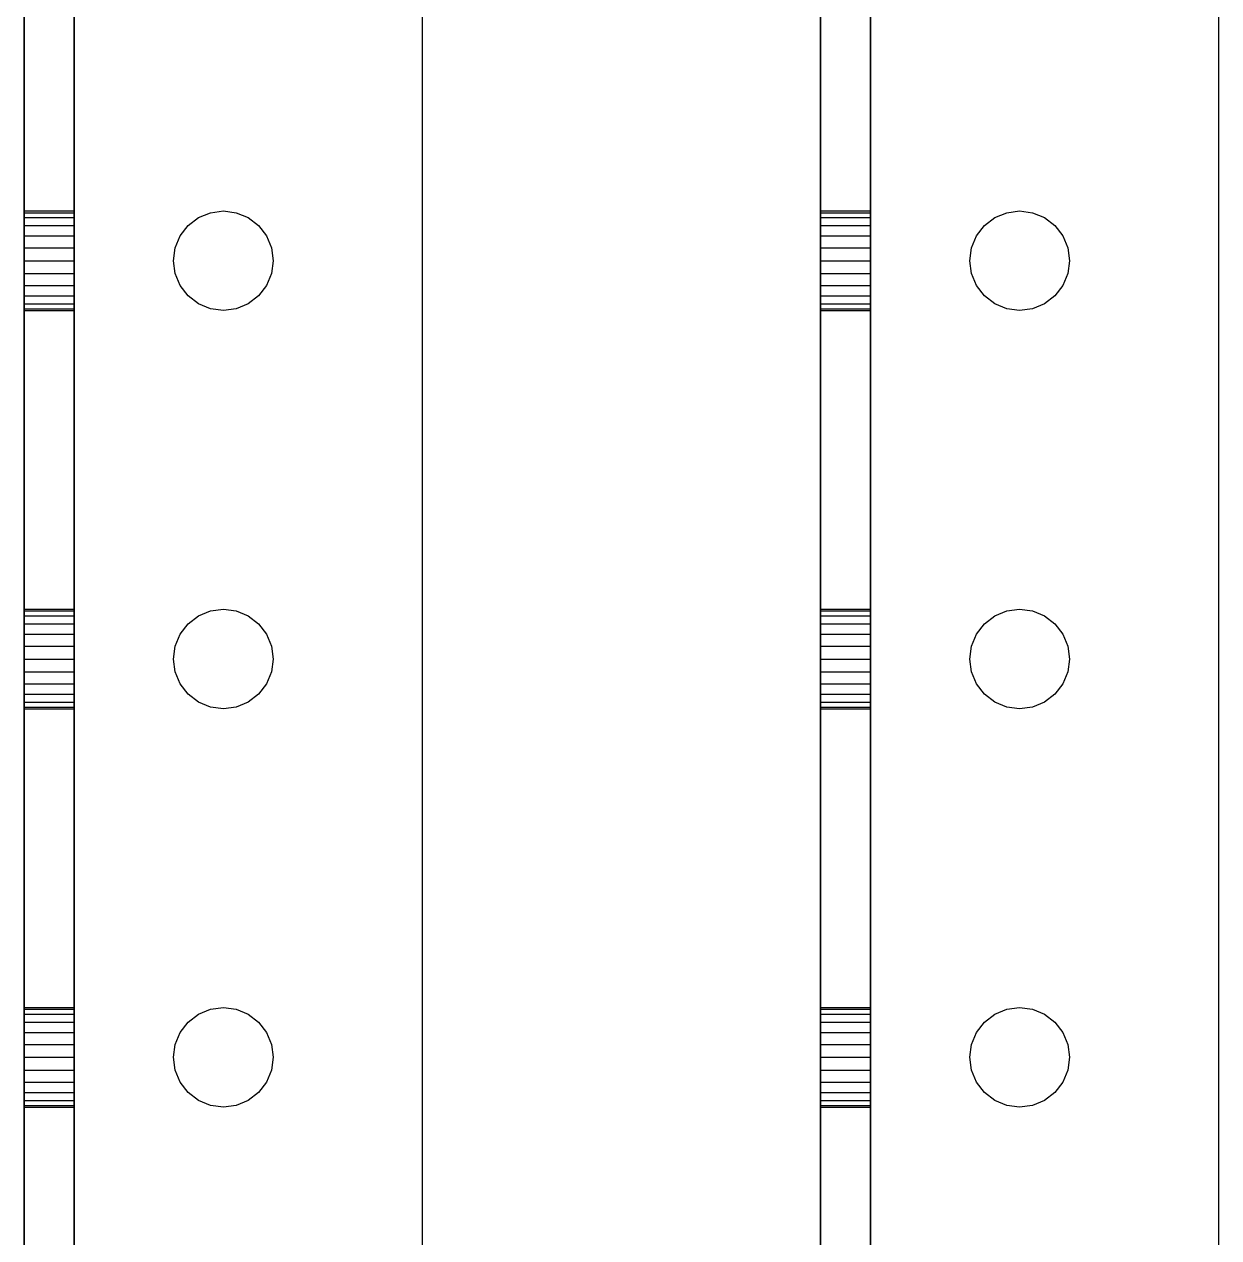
# Model space of a CAD drawing. Header units: metres. Extents: x 0 to 17, y 0 to 24.
# Drawn here: x 4 to 7, y 3.047 to 6.094 of the extents above; entities that cross this region are included whole.
import ezdxf

# ---------------------------------------------------------------- set-up
doc = ezdxf.new("R2010")
doc.units = ezdxf.units.M

msp = doc.modelspace()

# ---------------------------------------------------------------- linework, layer by layer
at = {"layer": 'MY3DLAYER'}
for p, q in [((4, 12), (4, 0)), ((4, 0, 1), (4, 12, 1)), ((4.125, 0, 1), (4.125, 12, 1)), ((4.125, 12, 0.125), (4.125, 0, 0.125)), ((5, 0), (5, 12)), ((5, 0, 0.125), (5, 12, 0.125)), ((6, 9), (6, 0)), ((6, 0, 1), (6, 9, 1)), ((6.125, 0, 1), (6.125, 9, 1)), ((6.125, 9, 0.125), (6.125, 0, 0.125)), ((7, 0), (7, 9)), ((7, 0, 0.125), (7, 9, 0.125)), ((4, 5.625, 0.5), (4, 5.6207, 0.4676)), ((4, 5.6207, 0.5324), (4, 5.625, 0.5)), ((4, 5.625, 0.5), (4.125, 5.625, 0.5)), ((4, 5.6207, 0.4676), (4, 5.6083, 0.4375)), ((4, 5.6083, 0.5625), (4, 5.6207, 0.5324)), ((4, 5.6207, 0.4676), (4.125, 5.6207, 0.4676)), ((4, 5.6207, 0.5324), (4.125, 5.6207, 0.5324)), ((4, 5.6083, 0.4375), (4, 5.5884, 0.4116)), ((4, 5.5884, 0.5884), (4, 5.6083, 0.5625)), ((4, 5.6083, 0.4375), (4.125, 5.6083, 0.4375)), ((4, 5.6083, 0.5625), (4.125, 5.6083, 0.5625)), ((4.125, 5.6207, 0.5324), (4.125, 5.625, 0.5)), ((4.125, 5.625, 0.5), (4.125, 5.6207, 0.4676)), ((4.125, 5.6083, 0.5625), (4.125, 5.6207, 0.5324)), ((4.125, 5.6207, 0.4676), (4.125, 5.6083, 0.4375)), ((4.125, 5.5884, 0.5884), (4.125, 5.6083, 0.5625)), ((4.125, 5.6083, 0.4375), (4.125, 5.5884, 0.4116)), ((4.4116, 5.5884), (4.4375, 5.6083)), ((4.4116, 5.5884, 0.125), (4.4375, 5.6083, 0.125)), ((4.4375, 5.6083), (4.4676, 5.6207)), ((4.4375, 5.6083, 0.125), (4.4676, 5.6207, 0.125)), ((4.4375, 5.6083), (4.4375, 5.6083, 0.125)), ((4.4676, 5.6207), (4.5, 5.625)), ((4.4676, 5.6207, 0.125), (4.5, 5.625, 0.125)), ((4.4676, 5.6207), (4.4676, 5.6207, 0.125)), ((4.5, 5.625), (4.5324, 5.6207)), ((4.5, 5.625), (4.5, 5.625, 0.125)), ((4.5, 5.625, 0.125), (4.5324, 5.6207, 0.125)), ((4.5324, 5.6207), (4.5625, 5.6083)), ((4.5324, 5.6207, 0.125), (4.5625, 5.6083, 0.125)), ((4.5324, 5.6207), (4.5324, 5.6207, 0.125)), ((4.5625, 5.6083), (4.5625, 5.6083, 0.125)), ((4.5625, 5.6083), (4.5884, 5.5884)), ((4.5625, 5.6083, 0.125), (4.5884, 5.5884, 0.125)), ((6, 5.625, 0.5), (6, 5.6207, 0.4676)), ((6, 5.6207, 0.5324), (6, 5.625, 0.5)), ((6, 5.625, 0.5), (6.125, 5.625, 0.5)), ((6, 5.6207, 0.4676), (6, 5.6083, 0.4375)), ((6, 5.6083, 0.5625), (6, 5.6207, 0.5324)), ((6, 5.6207, 0.4676), (6.125, 5.6207, 0.4676)), ((6, 5.6207, 0.5324), (6.125, 5.6207, 0.5324)), ((6, 5.6083, 0.4375), (6, 5.5884, 0.4116)), ((6, 5.5884, 0.5884), (6, 5.6083, 0.5625)), ((6, 5.6083, 0.4375), (6.125, 5.6083, 0.4375)), ((6, 5.6083, 0.5625), (6.125, 5.6083, 0.5625)), ((6.125, 5.6207, 0.5324), (6.125, 5.625, 0.5)), ((6.125, 5.625, 0.5), (6.125, 5.6207, 0.4676)), ((6.125, 5.6083, 0.5625), (6.125, 5.6207, 0.5324)), ((6.125, 5.6207, 0.4676), (6.125, 5.6083, 0.4375)), ((6.125, 5.5884, 0.5884), (6.125, 5.6083, 0.5625)), ((6.125, 5.6083, 0.4375), (6.125, 5.5884, 0.4116)), ((6.4116, 5.5884), (6.4375, 5.6083)), ((6.4116, 5.5884, 0.125), (6.4375, 5.6083, 0.125)), ((6.4375, 5.6083), (6.4676, 5.6207)), ((6.4375, 5.6083, 0.125), (6.4676, 5.6207, 0.125)), ((6.4375, 5.6083), (6.4375, 5.6083, 0.125)), ((6.4676, 5.6207), (6.5, 5.625)), ((6.4676, 5.6207, 0.125), (6.5, 5.625, 0.125)), ((6.4676, 5.6207), (6.4676, 5.6207, 0.125)), ((6.5, 5.625), (6.5324, 5.6207)), ((6.5, 5.625, 0.125), (6.5324, 5.6207, 0.125)), ((6.5, 5.625), (6.5, 5.625, 0.125)), ((6.5324, 5.6207), (6.5625, 5.6083)), ((6.5324, 5.6207, 0.125), (6.5625, 5.6083, 0.125)), ((6.5324, 5.6207), (6.5324, 5.6207, 0.125)), ((6.5625, 5.6083), (6.5625, 5.6083, 0.125)), ((6.5625, 5.6083), (6.5884, 5.5884)), ((6.5625, 5.6083, 0.125), (6.5884, 5.5884, 0.125)), ((4, 5.5884, 0.4116), (4, 5.5625, 0.3917)), ((4, 5.5625, 0.6083), (4, 5.5884, 0.5884)), ((4, 5.5884, 0.5884), (4.125, 5.5884, 0.5884)), ((4, 5.5884, 0.4116), (4.125, 5.5884, 0.4116)), ((4.125, 5.5625, 0.6083), (4.125, 5.5884, 0.5884)), ((4.125, 5.5884, 0.4116), (4.125, 5.5625, 0.3917)), ((4.3917, 5.5625), (4.4116, 5.5884)), ((4.3917, 5.5625, 0.125), (4.4116, 5.5884, 0.125)), ((4.4116, 5.5884), (4.4116, 5.5884, 0.125)), ((4.5884, 5.5884), (4.5884, 5.5884, 0.125)), ((4.5884, 5.5884), (4.6083, 5.5625)), ((4.5884, 5.5884, 0.125), (4.6083, 5.5625, 0.125)), ((6, 5.5884, 0.4116), (6, 5.5625, 0.3917)), ((6, 5.5625, 0.6083), (6, 5.5884, 0.5884)), ((6, 5.5884, 0.4116), (6.125, 5.5884, 0.4116)), ((6, 5.5884, 0.5884), (6.125, 5.5884, 0.5884)), ((6.125, 5.5625, 0.6083), (6.125, 5.5884, 0.5884)), ((6.125, 5.5884, 0.4116), (6.125, 5.5625, 0.3917)), ((6.3917, 5.5625), (6.4116, 5.5884)), ((6.3917, 5.5625, 0.125), (6.4116, 5.5884, 0.125)), ((6.4116, 5.5884), (6.4116, 5.5884, 0.125)), ((6.5884, 5.5884), (6.6083, 5.5625)), ((6.5884, 5.5884, 0.125), (6.6083, 5.5625, 0.125)), ((6.5884, 5.5884), (6.5884, 5.5884, 0.125)), ((4, 5.5324, 0.6207), (4, 5.5625, 0.6083)), ((4, 5.5625, 0.3917), (4, 5.5324, 0.3793)), ((4, 5.5625, 0.3917), (4.125, 5.5625, 0.3917)), ((4, 5.5625, 0.6083), (4.125, 5.5625, 0.6083)), ((4.125, 5.5324, 0.6207), (4.125, 5.5625, 0.6083)), ((4.125, 5.5625, 0.3917), (4.125, 5.5324, 0.3793)), ((4.3793, 5.5324), (4.3917, 5.5625)), ((4.3793, 5.5324, 0.125), (4.3917, 5.5625, 0.125)), ((4.3917, 5.5625), (4.3917, 5.5625, 0.125)), ((4.6083, 5.5625), (4.6207, 5.5324)), ((4.6083, 5.5625, 0.125), (4.6207, 5.5324, 0.125)), ((4.6083, 5.5625), (4.6083, 5.5625, 0.125)), ((6, 5.5625, 0.3917), (6, 5.5324, 0.3793)), ((6, 5.5324, 0.6207), (6, 5.5625, 0.6083)), ((6, 5.5625, 0.3917), (6.125, 5.5625, 0.3917)), ((6, 5.5625, 0.6083), (6.125, 5.5625, 0.6083)), ((6.125, 5.5324, 0.6207), (6.125, 5.5625, 0.6083)), ((6.125, 5.5625, 0.3917), (6.125, 5.5324, 0.3793)), ((6.3793, 5.5324), (6.3917, 5.5625)), ((6.3793, 5.5324, 0.125), (6.3917, 5.5625, 0.125)), ((6.3917, 5.5625), (6.3917, 5.5625, 0.125)), ((6.6083, 5.5625), (6.6083, 5.5625, 0.125)), ((6.6083, 5.5625), (6.6207, 5.5324)), ((6.6083, 5.5625, 0.125), (6.6207, 5.5324, 0.125)), ((4, 5.5, 0.625), (4, 5.5324, 0.6207)), ((4, 5.5324, 0.3793), (4, 5.5, 0.375)), ((4, 5.5324, 0.3793), (4.125, 5.5324, 0.3793)), ((4, 5.5324, 0.6207), (4.125, 5.5324, 0.6207)), ((4.125, 5.5, 0.625), (4.125, 5.5324, 0.6207)), ((4.125, 5.5324, 0.3793), (4.125, 5.5, 0.375)), ((4.375, 5.5, 0.125), (4.3793, 5.5324, 0.125)), ((4.375, 5.5), (4.3793, 5.5324)), ((4.3793, 5.5324), (4.3793, 5.5324, 0.125)), ((4.6207, 5.5324, 0.125), (4.625, 5.5, 0.125)), ((4.6207, 5.5324), (4.6207, 5.5324, 0.125)), ((4.6207, 5.5324), (4.625, 5.5)), ((6, 5.5324, 0.3793), (6, 5.5, 0.375)), ((6, 5.5, 0.625), (6, 5.5324, 0.6207)), ((6, 5.5324, 0.3793), (6.125, 5.5324, 0.3793)), ((6, 5.5324, 0.6207), (6.125, 5.5324, 0.6207)), ((6.125, 5.5, 0.625), (6.125, 5.5324, 0.6207)), ((6.125, 5.5324, 0.3793), (6.125, 5.5, 0.375)), ((6.375, 5.5), (6.3793, 5.5324)), ((6.375, 5.5, 0.125), (6.3793, 5.5324, 0.125)), ((6.3793, 5.5324), (6.3793, 5.5324, 0.125)), ((6.6207, 5.5324, 0.125), (6.625, 5.5, 0.125)), ((6.6207, 5.5324), (6.6207, 5.5324, 0.125)), ((6.6207, 5.5324), (6.625, 5.5)), ((4, 5.4676, 0.6207), (4, 5.5, 0.625)), ((4, 5.5, 0.375), (4, 5.4676, 0.3793)), ((4, 5.5, 0.375), (4.125, 5.5, 0.375)), ((4, 5.5, 0.625), (4.125, 5.5, 0.625)), ((4.125, 5.4676, 0.6207), (4.125, 5.5, 0.625)), ((4.125, 5.5, 0.375), (4.125, 5.4676, 0.3793)), ((4.3793, 5.4676), (4.375, 5.5)), ((4.375, 5.5), (4.375, 5.5, 0.125)), ((4.3793, 5.4676, 0.125), (4.375, 5.5, 0.125)), ((4.625, 5.5, 0.125), (4.6207, 5.4676, 0.125)), ((4.625, 5.5), (4.6207, 5.4676)), ((4.625, 5.5), (4.625, 5.5, 0.125)), ((6, 5.5, 0.375), (6, 5.4676, 0.3793)), ((6, 5.4676, 0.6207), (6, 5.5, 0.625)), ((6, 5.5, 0.375), (6.125, 5.5, 0.375)), ((6, 5.5, 0.625), (6.125, 5.5, 0.625)), ((6.125, 5.4676, 0.6207), (6.125, 5.5, 0.625)), ((6.125, 5.5, 0.375), (6.125, 5.4676, 0.3793)), ((6.3793, 5.4676), (6.375, 5.5)), ((6.375, 5.5), (6.375, 5.5, 0.125)), ((6.3793, 5.4676, 0.125), (6.375, 5.5, 0.125)), ((6.625, 5.5), (6.6207, 5.4676)), ((6.625, 5.5, 0.125), (6.6207, 5.4676, 0.125)), ((6.625, 5.5), (6.625, 5.5, 0.125)), ((4, 5.4676, 0.3793), (4, 5.4375, 0.3917)), ((4, 5.4375, 0.6083), (4, 5.4676, 0.6207)), ((4, 5.4676, 0.3793), (4.125, 5.4676, 0.3793)), ((4, 5.4676, 0.6207), (4.125, 5.4676, 0.6207)), ((4.125, 5.4375, 0.6083), (4.125, 5.4676, 0.6207)), ((4.125, 5.4676, 0.3793), (4.125, 5.4375, 0.3917)), ((4.3793, 5.4676), (4.3793, 5.4676, 0.125)), ((4.3917, 5.4375, 0.125), (4.3793, 5.4676, 0.125)), ((4.3917, 5.4375), (4.3793, 5.4676)), ((4.6207, 5.4676, 0.125), (4.6083, 5.4375, 0.125)), ((4.6207, 5.4676), (4.6083, 5.4375)), ((4.6207, 5.4676), (4.6207, 5.4676, 0.125)), ((6, 5.4676, 0.3793), (6, 5.4375, 0.3917)), ((6, 5.4375, 0.6083), (6, 5.4676, 0.6207)), ((6, 5.4676, 0.3793), (6.125, 5.4676, 0.3793)), ((6, 5.4676, 0.6207), (6.125, 5.4676, 0.6207)), ((6.125, 5.4375, 0.6083), (6.125, 5.4676, 0.6207)), ((6.125, 5.4676, 0.3793), (6.125, 5.4375, 0.3917)), ((6.3793, 5.4676), (6.3793, 5.4676, 0.125)), ((6.3917, 5.4375, 0.125), (6.3793, 5.4676, 0.125)), ((6.3917, 5.4375), (6.3793, 5.4676)), ((6.6207, 5.4676), (6.6083, 5.4375)), ((6.6207, 5.4676, 0.125), (6.6083, 5.4375, 0.125)), ((6.6207, 5.4676), (6.6207, 5.4676, 0.125)), ((4, 5.4375, 0.3917), (4, 5.4116, 0.4116)), ((4, 5.4116, 0.5884), (4, 5.4375, 0.6083)), ((4, 5.4375, 0.3917), (4.125, 5.4375, 0.3917)), ((4, 5.4375, 0.6083), (4.125, 5.4375, 0.6083)), ((4.125, 5.4116, 0.5884), (4.125, 5.4375, 0.6083)), ((4.125, 5.4375, 0.3917), (4.125, 5.4116, 0.4116)), ((4.3917, 5.4375), (4.3917, 5.4375, 0.125)), ((4.4116, 5.4116, 0.125), (4.3917, 5.4375, 0.125)), ((4.4116, 5.4116), (4.3917, 5.4375)), ((4.6083, 5.4375), (4.5884, 5.4116)), ((4.6083, 5.4375, 0.125), (4.5884, 5.4116, 0.125)), ((4.6083, 5.4375), (4.6083, 5.4375, 0.125)), ((6, 5.4375, 0.3917), (6, 5.4116, 0.4116)), ((6, 5.4116, 0.5884), (6, 5.4375, 0.6083)), ((6, 5.4375, 0.3917), (6.125, 5.4375, 0.3917)), ((6, 5.4375, 0.6083), (6.125, 5.4375, 0.6083)), ((6.125, 5.4116, 0.5884), (6.125, 5.4375, 0.6083)), ((6.125, 5.4375, 0.3917), (6.125, 5.4116, 0.4116)), ((6.4116, 5.4116), (6.3917, 5.4375)), ((6.3917, 5.4375), (6.3917, 5.4375, 0.125)), ((6.4116, 5.4116, 0.125), (6.3917, 5.4375, 0.125)), ((6.6083, 5.4375), (6.5884, 5.4116)), ((6.6083, 5.4375, 0.125), (6.5884, 5.4116, 0.125)), ((6.6083, 5.4375), (6.6083, 5.4375, 0.125)), ((4, 5.4116, 0.4116), (4, 5.3917, 0.4375)), ((4, 5.3917, 0.5625), (4, 5.4116, 0.5884)), ((4, 5.4116, 0.4116), (4.125, 5.4116, 0.4116)), ((4, 5.4116, 0.5884), (4.125, 5.4116, 0.5884)), ((4.125, 5.3917, 0.5625), (4.125, 5.4116, 0.5884)), ((4.125, 5.4116, 0.4116), (4.125, 5.3917, 0.4375)), ((4.4116, 5.4116), (4.4116, 5.4116, 0.125)), ((4.4375, 5.3917), (4.4116, 5.4116)), ((4.4375, 5.3917, 0.125), (4.4116, 5.4116, 0.125)), ((4.5884, 5.4116, 0.125), (4.5625, 5.3917, 0.125)), ((4.5884, 5.4116), (4.5625, 5.3917)), ((4.5884, 5.4116), (4.5884, 5.4116, 0.125)), ((6, 5.4116, 0.4116), (6, 5.3917, 0.4375)), ((6, 5.3917, 0.5625), (6, 5.4116, 0.5884)), ((6, 5.4116, 0.4116), (6.125, 5.4116, 0.4116)), ((6, 5.4116, 0.5884), (6.125, 5.4116, 0.5884)), ((6.125, 5.3917, 0.5625), (6.125, 5.4116, 0.5884)), ((6.125, 5.4116, 0.4116), (6.125, 5.3917, 0.4375)), ((6.4116, 5.4116), (6.4116, 5.4116, 0.125)), ((6.4375, 5.3917), (6.4116, 5.4116)), ((6.4375, 5.3917, 0.125), (6.4116, 5.4116, 0.125)), ((6.5884, 5.4116), (6.5625, 5.3917)), ((6.5884, 5.4116, 0.125), (6.5625, 5.3917, 0.125)), ((6.5884, 5.4116), (6.5884, 5.4116, 0.125)), ((4, 5.3917, 0.4375), (4, 5.3793, 0.4676)), ((4, 5.3793, 0.5324), (4, 5.3917, 0.5625)), ((4, 5.3917, 0.5625), (4.125, 5.3917, 0.5625)), ((4, 5.3917, 0.4375), (4.125, 5.3917, 0.4375)), ((4, 5.3793, 0.4676), (4, 5.375, 0.5)), ((4, 5.375, 0.5), (4, 5.3793, 0.5324)), ((4, 5.3793, 0.5324), (4.125, 5.3793, 0.5324)), ((4, 5.3793, 0.4676), (4.125, 5.3793, 0.4676)), ((4, 5.375, 0.5), (4.125, 5.375, 0.5)), ((4.125, 5.3793, 0.5324), (4.125, 5.3917, 0.5625)), ((4.125, 5.3917, 0.4375), (4.125, 5.3793, 0.4676)), ((4.125, 5.375, 0.5), (4.125, 5.3793, 0.5324)), ((4.125, 5.3793, 0.4676), (4.125, 5.375, 0.5)), ((4.4375, 5.3917), (4.4375, 5.3917, 0.125)), ((4.4676, 5.3793), (4.4375, 5.3917)), ((4.4676, 5.3793, 0.125), (4.4375, 5.3917, 0.125)), ((4.5, 5.375), (4.4676, 5.3793)), ((4.4676, 5.3793), (4.4676, 5.3793, 0.125)), ((4.5, 5.375, 0.125), (4.4676, 5.3793, 0.125)), ((4.5324, 5.3793), (4.5, 5.375)), ((4.5324, 5.3793, 0.125), (4.5, 5.375, 0.125)), ((4.5, 5.375), (4.5, 5.375, 0.125)), ((4.5625, 5.3917), (4.5324, 5.3793)), ((4.5625, 5.3917, 0.125), (4.5324, 5.3793, 0.125)), ((4.5324, 5.3793), (4.5324, 5.3793, 0.125)), ((4.5625, 5.3917), (4.5625, 5.3917, 0.125)), ((6, 5.3917, 0.4375), (6, 5.3793, 0.4676)), ((6, 5.3793, 0.5324), (6, 5.3917, 0.5625)), ((6, 5.3917, 0.5625), (6.125, 5.3917, 0.5625)), ((6, 5.3917, 0.4375), (6.125, 5.3917, 0.4375)), ((6, 5.375, 0.5), (6, 5.3793, 0.5324)), ((6, 5.3793, 0.4676), (6, 5.375, 0.5)), ((6, 5.3793, 0.5324), (6.125, 5.3793, 0.5324)), ((6, 5.3793, 0.4676), (6.125, 5.3793, 0.4676)), ((6, 5.375, 0.5), (6.125, 5.375, 0.5)), ((6.125, 5.3793, 0.5324), (6.125, 5.3917, 0.5625)), ((6.125, 5.3917, 0.4375), (6.125, 5.3793, 0.4676)), ((6.125, 5.375, 0.5), (6.125, 5.3793, 0.5324)), ((6.125, 5.3793, 0.4676), (6.125, 5.375, 0.5)), ((6.4676, 5.3793), (6.4375, 5.3917)), ((6.4375, 5.3917), (6.4375, 5.3917, 0.125)), ((6.4676, 5.3793, 0.125), (6.4375, 5.3917, 0.125)), ((6.5, 5.375, 0.125), (6.4676, 5.3793, 0.125)), ((6.4676, 5.3793), (6.4676, 5.3793, 0.125)), ((6.5, 5.375), (6.4676, 5.3793)), ((6.5324, 5.3793, 0.125), (6.5, 5.375, 0.125)), ((6.5324, 5.3793), (6.5, 5.375)), ((6.5, 5.375), (6.5, 5.375, 0.125)), ((6.5625, 5.3917, 0.125), (6.5324, 5.3793, 0.125)), ((6.5625, 5.3917), (6.5324, 5.3793)), ((6.5324, 5.3793), (6.5324, 5.3793, 0.125)), ((6.5625, 5.3917), (6.5625, 5.3917, 0.125)), ((4, 4.625, 0.5), (4, 4.6207, 0.4676)), ((4, 4.6207, 0.5324), (4, 4.625, 0.5)), ((4, 4.625, 0.5), (4.125, 4.625, 0.5)), ((4, 4.6207, 0.4676), (4, 4.6083, 0.4375)), ((4, 4.6083, 0.5625), (4, 4.6207, 0.5324)), ((4, 4.6207, 0.5324), (4.125, 4.6207, 0.5324)), ((4, 4.6207, 0.4676), (4.125, 4.6207, 0.4676)), ((4, 4.5884, 0.5884), (4, 4.6083, 0.5625)), ((4, 4.6083, 0.4375), (4, 4.5884, 0.4116)), ((4, 4.6083, 0.4375), (4.125, 4.6083, 0.4375)), ((4, 4.6083, 0.5625), (4.125, 4.6083, 0.5625)), ((4.125, 4.625, 0.5), (4.125, 4.6207, 0.4676)), ((4.125, 4.6207, 0.5324), (4.125, 4.625, 0.5)), ((4.125, 4.6083, 0.5625), (4.125, 4.6207, 0.5324)), ((4.125, 4.6207, 0.4676), (4.125, 4.6083, 0.4375)), ((4.125, 4.6083, 0.4375), (4.125, 4.5884, 0.4116)), ((4.125, 4.5884, 0.5884), (4.125, 4.6083, 0.5625)), ((4.4116, 4.5884, 0.125), (4.4375, 4.6083, 0.125)), ((4.4116, 4.5884), (4.4375, 4.6083)), ((4.4375, 4.6083), (4.4676, 4.6207)), ((4.4375, 4.6083, 0.125), (4.4676, 4.6207, 0.125)), ((4.4375, 4.6083), (4.4375, 4.6083, 0.125)), ((4.4676, 4.6207), (4.5, 4.625)), ((4.4676, 4.6207, 0.125), (4.5, 4.625, 0.125)), ((4.4676, 4.6207), (4.4676, 4.6207, 0.125)), ((4.5, 4.625), (4.5, 4.625, 0.125)), ((4.5, 4.625), (4.5324, 4.6207)), ((4.5, 4.625, 0.125), (4.5324, 4.6207, 0.125)), ((4.5324, 4.6207), (4.5625, 4.6083)), ((4.5324, 4.6207, 0.125), (4.5625, 4.6083, 0.125)), ((4.5324, 4.6207), (4.5324, 4.6207, 0.125)), ((4.5625, 4.6083), (4.5625, 4.6083, 0.125)), ((4.5625, 4.6083), (4.5884, 4.5884)), ((4.5625, 4.6083, 0.125), (4.5884, 4.5884, 0.125)), ((6, 4.625, 0.5), (6, 4.6207, 0.4676)), ((6, 4.625, 0.5), (6.125, 4.625, 0.5)), ((6, 4.6207, 0.5324), (6, 4.625, 0.5)), ((6, 4.6207, 0.4676), (6.125, 4.6207, 0.4676)), ((6, 4.6207, 0.4676), (6, 4.6083, 0.4375)), ((6, 4.6083, 0.5625), (6, 4.6207, 0.5324)), ((6, 4.6207, 0.5324), (6.125, 4.6207, 0.5324)), ((6, 4.6083, 0.4375), (6, 4.5884, 0.4116)), ((6, 4.5884, 0.5884), (6, 4.6083, 0.5625)), ((6, 4.6083, 0.4375), (6.125, 4.6083, 0.4375)), ((6, 4.6083, 0.5625), (6.125, 4.6083, 0.5625)), ((6.125, 4.625, 0.5), (6.125, 4.6207, 0.4676)), ((6.125, 4.6207, 0.5324), (6.125, 4.625, 0.5)), ((6.125, 4.6207, 0.4676), (6.125, 4.6083, 0.4375)), ((6.125, 4.6083, 0.5625), (6.125, 4.6207, 0.5324)), ((6.125, 4.6083, 0.4375), (6.125, 4.5884, 0.4116)), ((6.125, 4.5884, 0.5884), (6.125, 4.6083, 0.5625)), ((6.4116, 4.5884), (6.4375, 4.6083)), ((6.4116, 4.5884, 0.125), (6.4375, 4.6083, 0.125)), ((6.4375, 4.6083, 0.125), (6.4676, 4.6207, 0.125)), ((6.4375, 4.6083), (6.4676, 4.6207)), ((6.4375, 4.6083), (6.4375, 4.6083, 0.125)), ((6.4676, 4.6207), (6.5, 4.625)), ((6.4676, 4.6207, 0.125), (6.5, 4.625, 0.125)), ((6.4676, 4.6207), (6.4676, 4.6207, 0.125)), ((6.5, 4.625), (6.5, 4.625, 0.125)), ((6.5, 4.625), (6.5324, 4.6207)), ((6.5, 4.625, 0.125), (6.5324, 4.6207, 0.125)), ((6.5324, 4.6207), (6.5324, 4.6207, 0.125)), ((6.5324, 4.6207), (6.5625, 4.6083)), ((6.5324, 4.6207, 0.125), (6.5625, 4.6083, 0.125)), ((6.5625, 4.6083), (6.5884, 4.5884)), ((6.5625, 4.6083), (6.5625, 4.6083, 0.125)), ((6.5625, 4.6083, 0.125), (6.5884, 4.5884, 0.125)), ((4, 4.5884, 0.4116), (4, 4.5625, 0.3917)), ((4, 4.5625, 0.6083), (4, 4.5884, 0.5884)), ((4, 4.5884, 0.5884), (4.125, 4.5884, 0.5884)), ((4, 4.5884, 0.4116), (4.125, 4.5884, 0.4116)), ((4.125, 4.5625, 0.6083), (4.125, 4.5884, 0.5884)), ((4.125, 4.5884, 0.4116), (4.125, 4.5625, 0.3917)), ((4.3917, 4.5625), (4.4116, 4.5884)), ((4.3917, 4.5625, 0.125), (4.4116, 4.5884, 0.125)), ((4.4116, 4.5884), (4.4116, 4.5884, 0.125)), ((4.5884, 4.5884, 0.125), (4.6083, 4.5625, 0.125)), ((4.5884, 4.5884), (4.5884, 4.5884, 0.125)), ((4.5884, 4.5884), (4.6083, 4.5625)), ((6, 4.5884, 0.4116), (6, 4.5625, 0.3917)), ((6, 4.5884, 0.4116), (6.125, 4.5884, 0.4116)), ((6, 4.5625, 0.6083), (6, 4.5884, 0.5884)), ((6, 4.5884, 0.5884), (6.125, 4.5884, 0.5884)), ((6.125, 4.5884, 0.4116), (6.125, 4.5625, 0.3917)), ((6.125, 4.5625, 0.6083), (6.125, 4.5884, 0.5884)), ((6.3917, 4.5625), (6.4116, 4.5884)), ((6.3917, 4.5625, 0.125), (6.4116, 4.5884, 0.125)), ((6.4116, 4.5884), (6.4116, 4.5884, 0.125)), ((6.5884, 4.5884), (6.6083, 4.5625)), ((6.5884, 4.5884, 0.125), (6.6083, 4.5625, 0.125)), ((6.5884, 4.5884), (6.5884, 4.5884, 0.125)), ((4, 4.5625, 0.3917), (4, 4.5324, 0.3793)), ((4, 4.5324, 0.6207), (4, 4.5625, 0.6083)), ((4, 4.5625, 0.6083), (4.125, 4.5625, 0.6083)), ((4, 4.5625, 0.3917), (4.125, 4.5625, 0.3917)), ((4.125, 4.5324, 0.6207), (4.125, 4.5625, 0.6083)), ((4.125, 4.5625, 0.3917), (4.125, 4.5324, 0.3793)), ((4.3793, 4.5324), (4.3917, 4.5625)), ((4.3793, 4.5324, 0.125), (4.3917, 4.5625, 0.125)), ((4.3917, 4.5625), (4.3917, 4.5625, 0.125)), ((4.6083, 4.5625, 0.125), (4.6207, 4.5324, 0.125)), ((4.6083, 4.5625), (4.6207, 4.5324)), ((4.6083, 4.5625), (4.6083, 4.5625, 0.125)), ((6, 4.5625, 0.3917), (6.125, 4.5625, 0.3917)), ((6, 4.5625, 0.3917), (6, 4.5324, 0.3793)), ((6, 4.5324, 0.6207), (6, 4.5625, 0.6083)), ((6, 4.5625, 0.6083), (6.125, 4.5625, 0.6083)), ((6.125, 4.5625, 0.3917), (6.125, 4.5324, 0.3793)), ((6.125, 4.5324, 0.6207), (6.125, 4.5625, 0.6083)), ((6.3793, 4.5324), (6.3917, 4.5625)), ((6.3793, 4.5324, 0.125), (6.3917, 4.5625, 0.125)), ((6.3917, 4.5625), (6.3917, 4.5625, 0.125)), ((6.6083, 4.5625), (6.6083, 4.5625, 0.125)), ((6.6083, 4.5625, 0.125), (6.6207, 4.5324, 0.125)), ((6.6083, 4.5625), (6.6207, 4.5324)), ((4, 4.5, 0.625), (4, 4.5324, 0.6207)), ((4, 4.5324, 0.6207), (4.125, 4.5324, 0.6207)), ((4, 4.5324, 0.3793), (4, 4.5, 0.375)), ((4, 4.5324, 0.3793), (4.125, 4.5324, 0.3793)), ((4.125, 4.5324, 0.3793), (4.125, 4.5, 0.375)), ((4.125, 4.5, 0.625), (4.125, 4.5324, 0.6207)), ((4.375, 4.5, 0.125), (4.3793, 4.5324, 0.125)), ((4.375, 4.5), (4.3793, 4.5324)), ((4.3793, 4.5324), (4.3793, 4.5324, 0.125)), ((4.6207, 4.5324, 0.125), (4.625, 4.5, 0.125)), ((4.6207, 4.5324), (4.6207, 4.5324, 0.125)), ((4.6207, 4.5324), (4.625, 4.5)), ((6, 4.5, 0.625), (6, 4.5324, 0.6207)), ((6, 4.5324, 0.6207), (6.125, 4.5324, 0.6207)), ((6, 4.5324, 0.3793), (6.125, 4.5324, 0.3793)), ((6, 4.5324, 0.3793), (6, 4.5, 0.375)), ((6.125, 4.5, 0.625), (6.125, 4.5324, 0.6207)), ((6.125, 4.5324, 0.3793), (6.125, 4.5, 0.375)), ((6.375, 4.5), (6.3793, 4.5324)), ((6.375, 4.5, 0.125), (6.3793, 4.5324, 0.125)), ((6.3793, 4.5324), (6.3793, 4.5324, 0.125)), ((6.6207, 4.5324), (6.6207, 4.5324, 0.125)), ((6.6207, 4.5324), (6.625, 4.5)), ((6.6207, 4.5324, 0.125), (6.625, 4.5, 0.125)), ((4, 4.4676, 0.6207), (4, 4.5, 0.625)), ((4, 4.5, 0.375), (4, 4.4676, 0.3793)), ((4, 4.5, 0.625), (4.125, 4.5, 0.625)), ((4, 4.5, 0.375), (4.125, 4.5, 0.375)), ((4.125, 4.5, 0.375), (4.125, 4.4676, 0.3793)), ((4.125, 4.4676, 0.6207), (4.125, 4.5, 0.625)), ((4.375, 4.5), (4.375, 4.5, 0.125)), ((4.3793, 4.4676), (4.375, 4.5)), ((4.3793, 4.4676, 0.125), (4.375, 4.5, 0.125)), ((4.625, 4.5), (4.6207, 4.4676)), ((4.625, 4.5, 0.125), (4.6207, 4.4676, 0.125)), ((4.625, 4.5), (4.625, 4.5, 0.125)), ((6, 4.5, 0.625), (6.125, 4.5, 0.625)), ((6, 4.4676, 0.6207), (6, 4.5, 0.625)), ((6, 4.5, 0.375), (6, 4.4676, 0.3793)), ((6, 4.5, 0.375), (6.125, 4.5, 0.375)), ((6.125, 4.4676, 0.6207), (6.125, 4.5, 0.625)), ((6.125, 4.5, 0.375), (6.125, 4.4676, 0.3793)), ((6.375, 4.5), (6.375, 4.5, 0.125)), ((6.3793, 4.4676), (6.375, 4.5)), ((6.3793, 4.4676, 0.125), (6.375, 4.5, 0.125)), ((6.625, 4.5), (6.6207, 4.4676)), ((6.625, 4.5, 0.125), (6.6207, 4.4676, 0.125)), ((6.625, 4.5), (6.625, 4.5, 0.125)), ((4, 4.4375, 0.6083), (4, 4.4676, 0.6207)), ((4, 4.4676, 0.3793), (4, 4.4375, 0.3917)), ((4, 4.4676, 0.6207), (4.125, 4.4676, 0.6207)), ((4, 4.4676, 0.3793), (4.125, 4.4676, 0.3793)), ((4.125, 4.4676, 0.3793), (4.125, 4.4375, 0.3917)), ((4.125, 4.4375, 0.6083), (4.125, 4.4676, 0.6207)), ((4.3917, 4.4375, 0.125), (4.3793, 4.4676, 0.125)), ((4.3917, 4.4375), (4.3793, 4.4676)), ((4.3793, 4.4676), (4.3793, 4.4676, 0.125)), ((4.6207, 4.4676), (4.6083, 4.4375)), ((4.6207, 4.4676, 0.125), (4.6083, 4.4375, 0.125)), ((4.6207, 4.4676), (4.6207, 4.4676, 0.125)), ((6, 4.4676, 0.6207), (6.125, 4.4676, 0.6207)), ((6, 4.4676, 0.3793), (6, 4.4375, 0.3917)), ((6, 4.4375, 0.6083), (6, 4.4676, 0.6207)), ((6, 4.4676, 0.3793), (6.125, 4.4676, 0.3793)), ((6.125, 4.4375, 0.6083), (6.125, 4.4676, 0.6207)), ((6.125, 4.4676, 0.3793), (6.125, 4.4375, 0.3917)), ((6.3917, 4.4375, 0.125), (6.3793, 4.4676, 0.125)), ((6.3917, 4.4375), (6.3793, 4.4676)), ((6.3793, 4.4676), (6.3793, 4.4676, 0.125)), ((6.6207, 4.4676), (6.6083, 4.4375)), ((6.6207, 4.4676, 0.125), (6.6083, 4.4375, 0.125)), ((6.6207, 4.4676), (6.6207, 4.4676, 0.125)), ((4, 4.4116, 0.5884), (4, 4.4375, 0.6083)), ((4, 4.4375, 0.3917), (4, 4.4116, 0.4116)), ((4, 4.4375, 0.6083), (4.125, 4.4375, 0.6083)), ((4, 4.4375, 0.3917), (4.125, 4.4375, 0.3917)), ((4.125, 4.4375, 0.3917), (4.125, 4.4116, 0.4116)), ((4.125, 4.4116, 0.5884), (4.125, 4.4375, 0.6083)), ((4.4116, 4.4116, 0.125), (4.3917, 4.4375, 0.125)), ((4.3917, 4.4375), (4.3917, 4.4375, 0.125)), ((4.4116, 4.4116), (4.3917, 4.4375)), ((4.6083, 4.4375), (4.5884, 4.4116)), ((4.6083, 4.4375, 0.125), (4.5884, 4.4116, 0.125)), ((4.6083, 4.4375), (4.6083, 4.4375, 0.125)), ((6, 4.4116, 0.5884), (6, 4.4375, 0.6083)), ((6, 4.4375, 0.6083), (6.125, 4.4375, 0.6083)), ((6, 4.4375, 0.3917), (6, 4.4116, 0.4116)), ((6, 4.4375, 0.3917), (6.125, 4.4375, 0.3917)), ((6.125, 4.4116, 0.5884), (6.125, 4.4375, 0.6083)), ((6.125, 4.4375, 0.3917), (6.125, 4.4116, 0.4116)), ((6.3917, 4.4375), (6.3917, 4.4375, 0.125)), ((6.4116, 4.4116), (6.3917, 4.4375)), ((6.4116, 4.4116, 0.125), (6.3917, 4.4375, 0.125)), ((6.6083, 4.4375, 0.125), (6.5884, 4.4116, 0.125)), ((6.6083, 4.4375), (6.5884, 4.4116)), ((6.6083, 4.4375), (6.6083, 4.4375, 0.125)), ((4, 4.3917, 0.5625), (4, 4.4116, 0.5884)), ((4, 4.4116, 0.4116), (4, 4.3917, 0.4375)), ((4, 4.4116, 0.5884), (4.125, 4.4116, 0.5884)), ((4, 4.4116, 0.4116), (4.125, 4.4116, 0.4116)), ((4, 4.3917, 0.4375), (4, 4.3793, 0.4676)), ((4, 4.3793, 0.5324), (4, 4.3917, 0.5625)), ((4, 4.3917, 0.5625), (4.125, 4.3917, 0.5625)), ((4, 4.3917, 0.4375), (4.125, 4.3917, 0.4375)), ((4.125, 4.3917, 0.5625), (4.125, 4.4116, 0.5884)), ((4.125, 4.4116, 0.4116), (4.125, 4.3917, 0.4375)), ((4.125, 4.3793, 0.5324), (4.125, 4.3917, 0.5625)), ((4.125, 4.3917, 0.4375), (4.125, 4.3793, 0.4676)), ((4.4116, 4.4116), (4.4116, 4.4116, 0.125)), ((4.4375, 4.3917), (4.4116, 4.4116)), ((4.4375, 4.3917, 0.125), (4.4116, 4.4116, 0.125)), ((4.4676, 4.3793), (4.4375, 4.3917)), ((4.4375, 4.3917), (4.4375, 4.3917, 0.125)), ((4.4676, 4.3793, 0.125), (4.4375, 4.3917, 0.125)), ((4.5625, 4.3917, 0.125), (4.5324, 4.3793, 0.125)), ((4.5625, 4.3917), (4.5324, 4.3793)), ((4.5884, 4.4116), (4.5625, 4.3917)), ((4.5884, 4.4116, 0.125), (4.5625, 4.3917, 0.125)), ((4.5625, 4.3917), (4.5625, 4.3917, 0.125)), ((4.5884, 4.4116), (4.5884, 4.4116, 0.125)), ((6, 4.4116, 0.5884), (6.125, 4.4116, 0.5884)), ((6, 4.4116, 0.4116), (6, 4.3917, 0.4375)), ((6, 4.3917, 0.5625), (6, 4.4116, 0.5884)), ((6, 4.4116, 0.4116), (6.125, 4.4116, 0.4116)), ((6, 4.3917, 0.4375), (6, 4.3793, 0.4676)), ((6, 4.3793, 0.5324), (6, 4.3917, 0.5625)), ((6, 4.3917, 0.5625), (6.125, 4.3917, 0.5625)), ((6, 4.3917, 0.4375), (6.125, 4.3917, 0.4375)), ((6.125, 4.3917, 0.5625), (6.125, 4.4116, 0.5884)), ((6.125, 4.4116, 0.4116), (6.125, 4.3917, 0.4375)), ((6.125, 4.3793, 0.5324), (6.125, 4.3917, 0.5625)), ((6.125, 4.3917, 0.4375), (6.125, 4.3793, 0.4676)), ((6.4375, 4.3917), (6.4116, 4.4116)), ((6.4116, 4.4116), (6.4116, 4.4116, 0.125)), ((6.4375, 4.3917, 0.125), (6.4116, 4.4116, 0.125)), ((6.4676, 4.3793, 0.125), (6.4375, 4.3917, 0.125)), ((6.4375, 4.3917), (6.4375, 4.3917, 0.125)), ((6.4676, 4.3793), (6.4375, 4.3917)), ((6.5625, 4.3917), (6.5324, 4.3793)), ((6.5625, 4.3917, 0.125), (6.5324, 4.3793, 0.125)), ((6.5884, 4.4116), (6.5625, 4.3917)), ((6.5884, 4.4116, 0.125), (6.5625, 4.3917, 0.125)), ((6.5625, 4.3917), (6.5625, 4.3917, 0.125)), ((6.5884, 4.4116), (6.5884, 4.4116, 0.125)), ((4, 4.3793, 0.4676), (4, 4.375, 0.5)), ((4, 4.375, 0.5), (4, 4.3793, 0.5324)), ((4, 4.3793, 0.5324), (4.125, 4.3793, 0.5324)), ((4, 4.3793, 0.4676), (4.125, 4.3793, 0.4676)), ((4, 4.375, 0.5), (4.125, 4.375, 0.5)), ((4.125, 4.375, 0.5), (4.125, 4.3793, 0.5324)), ((4.125, 4.3793, 0.4676), (4.125, 4.375, 0.5)), ((4.5, 4.375), (4.4676, 4.3793)), ((4.4676, 4.3793), (4.4676, 4.3793, 0.125)), ((4.5, 4.375, 0.125), (4.4676, 4.3793, 0.125)), ((4.5324, 4.3793), (4.5, 4.375)), ((4.5324, 4.3793, 0.125), (4.5, 4.375, 0.125)), ((4.5, 4.375), (4.5, 4.375, 0.125)), ((4.5324, 4.3793), (4.5324, 4.3793, 0.125)), ((6, 4.375, 0.5), (6, 4.3793, 0.5324)), ((6, 4.3793, 0.5324), (6.125, 4.3793, 0.5324)), ((6, 4.3793, 0.4676), (6.125, 4.3793, 0.4676)), ((6, 4.3793, 0.4676), (6, 4.375, 0.5)), ((6, 4.375, 0.5), (6.125, 4.375, 0.5)), ((6.125, 4.375, 0.5), (6.125, 4.3793, 0.5324)), ((6.125, 4.3793, 0.4676), (6.125, 4.375, 0.5)), ((6.5, 4.375), (6.4676, 4.3793)), ((6.4676, 4.3793), (6.4676, 4.3793, 0.125)), ((6.5, 4.375, 0.125), (6.4676, 4.3793, 0.125)), ((6.5324, 4.3793), (6.5, 4.375)), ((6.5324, 4.3793, 0.125), (6.5, 4.375, 0.125)), ((6.5, 4.375), (6.5, 4.375, 0.125)), ((6.5324, 4.3793), (6.5324, 4.3793, 0.125)), ((4, 3.625, 0.5), (4, 3.6207, 0.4676)), ((4, 3.6207, 0.5324), (4, 3.625, 0.5)), ((4, 3.625, 0.5), (4.125, 3.625, 0.5)), ((4, 3.6207, 0.4676), (4, 3.6083, 0.4375)), ((4, 3.6083, 0.5625), (4, 3.6207, 0.5324)), ((4, 3.6207, 0.4676), (4.125, 3.6207, 0.4676)), ((4, 3.6207, 0.5324), (4.125, 3.6207, 0.5324)), ((4, 3.6083, 0.4375), (4, 3.5884, 0.4116)), ((4, 3.5884, 0.5884), (4, 3.6083, 0.5625)), ((4, 3.6083, 0.5625), (4.125, 3.6083, 0.5625)), ((4, 3.6083, 0.4375), (4.125, 3.6083, 0.4375)), ((4.125, 3.625, 0.5), (4.125, 3.6207, 0.4676)), ((4.125, 3.6207, 0.5324), (4.125, 3.625, 0.5)), ((4.125, 3.6207, 0.4676), (4.125, 3.6083, 0.4375)), ((4.125, 3.6083, 0.5625), (4.125, 3.6207, 0.5324)), ((4.125, 3.5884, 0.5884), (4.125, 3.6083, 0.5625)), ((4.125, 3.6083, 0.4375), (4.125, 3.5884, 0.4116)), ((4.4116, 3.5884), (4.4375, 3.6083)), ((4.4116, 3.5884, 0.125), (4.4375, 3.6083, 0.125)), ((4.4375, 3.6083), (4.4676, 3.6207)), ((4.4375, 3.6083, 0.125), (4.4676, 3.6207, 0.125)), ((4.4375, 3.6083), (4.4375, 3.6083, 0.125)), ((4.4676, 3.6207), (4.5, 3.625)), ((4.4676, 3.6207, 0.125), (4.5, 3.625, 0.125)), ((4.4676, 3.6207), (4.4676, 3.6207, 0.125)), ((4.5, 3.625), (4.5324, 3.6207)), ((4.5, 3.625), (4.5, 3.625, 0.125)), ((4.5, 3.625, 0.125), (4.5324, 3.6207, 0.125)), ((4.5324, 3.6207), (4.5625, 3.6083)), ((4.5324, 3.6207), (4.5324, 3.6207, 0.125)), ((4.5324, 3.6207, 0.125), (4.5625, 3.6083, 0.125)), ((4.5625, 3.6083), (4.5884, 3.5884)), ((4.5625, 3.6083, 0.125), (4.5884, 3.5884, 0.125)), ((4.5625, 3.6083), (4.5625, 3.6083, 0.125)), ((6, 3.625, 0.5), (6, 3.6207, 0.4676)), ((6, 3.6207, 0.5324), (6, 3.625, 0.5)), ((6, 3.625, 0.5), (6.125, 3.625, 0.5)), ((6, 3.6083, 0.5625), (6, 3.6207, 0.5324)), ((6, 3.6207, 0.4676), (6, 3.6083, 0.4375)), ((6, 3.6207, 0.4676), (6.125, 3.6207, 0.4676)), ((6, 3.6207, 0.5324), (6.125, 3.6207, 0.5324)), ((6, 3.6083, 0.4375), (6.125, 3.6083, 0.4375)), ((6, 3.6083, 0.4375), (6, 3.5884, 0.4116)), ((6, 3.5884, 0.5884), (6, 3.6083, 0.5625)), ((6, 3.6083, 0.5625), (6.125, 3.6083, 0.5625)), ((6.125, 3.6207, 0.5324), (6.125, 3.625, 0.5)), ((6.125, 3.625, 0.5), (6.125, 3.6207, 0.4676)), ((6.125, 3.6207, 0.4676), (6.125, 3.6083, 0.4375)), ((6.125, 3.6083, 0.5625), (6.125, 3.6207, 0.5324)), ((6.125, 3.6083, 0.4375), (6.125, 3.5884, 0.4116)), ((6.125, 3.5884, 0.5884), (6.125, 3.6083, 0.5625)), ((6.4116, 3.5884), (6.4375, 3.6083)), ((6.4116, 3.5884, 0.125), (6.4375, 3.6083, 0.125)), ((6.4375, 3.6083, 0.125), (6.4676, 3.6207, 0.125)), ((6.4375, 3.6083), (6.4676, 3.6207)), ((6.4375, 3.6083), (6.4375, 3.6083, 0.125)), ((6.4676, 3.6207), (6.5, 3.625)), ((6.4676, 3.6207, 0.125), (6.5, 3.625, 0.125)), ((6.4676, 3.6207), (6.4676, 3.6207, 0.125)), ((6.5, 3.625), (6.5324, 3.6207)), ((6.5, 3.625), (6.5, 3.625, 0.125)), ((6.5, 3.625, 0.125), (6.5324, 3.6207, 0.125)), ((6.5324, 3.6207), (6.5324, 3.6207, 0.125)), ((6.5324, 3.6207), (6.5625, 3.6083)), ((6.5324, 3.6207, 0.125), (6.5625, 3.6083, 0.125)), ((6.5625, 3.6083), (6.5884, 3.5884)), ((6.5625, 3.6083, 0.125), (6.5884, 3.5884, 0.125)), ((6.5625, 3.6083), (6.5625, 3.6083, 0.125)), ((4, 3.5625, 0.6083), (4, 3.5884, 0.5884)), ((4, 3.5884, 0.4116), (4, 3.5625, 0.3917)), ((4, 3.5884, 0.5884), (4.125, 3.5884, 0.5884)), ((4, 3.5884, 0.4116), (4.125, 3.5884, 0.4116)), ((4.125, 3.5884, 0.4116), (4.125, 3.5625, 0.3917)), ((4.125, 3.5625, 0.6083), (4.125, 3.5884, 0.5884)), ((4.3917, 3.5625, 0.125), (4.4116, 3.5884, 0.125)), ((4.3917, 3.5625), (4.4116, 3.5884)), ((4.4116, 3.5884), (4.4116, 3.5884, 0.125)), ((4.5884, 3.5884), (4.6083, 3.5625)), ((4.5884, 3.5884, 0.125), (4.6083, 3.5625, 0.125)), ((4.5884, 3.5884), (4.5884, 3.5884, 0.125)), ((6, 3.5884, 0.5884), (6.125, 3.5884, 0.5884)), ((6, 3.5625, 0.6083), (6, 3.5884, 0.5884)), ((6, 3.5884, 0.4116), (6.125, 3.5884, 0.4116)), ((6, 3.5884, 0.4116), (6, 3.5625, 0.3917)), ((6.125, 3.5884, 0.4116), (6.125, 3.5625, 0.3917)), ((6.125, 3.5625, 0.6083), (6.125, 3.5884, 0.5884)), ((6.3917, 3.5625), (6.4116, 3.5884)), ((6.3917, 3.5625, 0.125), (6.4116, 3.5884, 0.125)), ((6.4116, 3.5884), (6.4116, 3.5884, 0.125)), ((6.5884, 3.5884), (6.6083, 3.5625)), ((6.5884, 3.5884, 0.125), (6.6083, 3.5625, 0.125)), ((6.5884, 3.5884), (6.5884, 3.5884, 0.125)), ((4, 3.5625, 0.3917), (4, 3.5324, 0.3793)), ((4, 3.5324, 0.6207), (4, 3.5625, 0.6083)), ((4, 3.5625, 0.3917), (4.125, 3.5625, 0.3917)), ((4, 3.5625, 0.6083), (4.125, 3.5625, 0.6083)), ((4.125, 3.5625, 0.3917), (4.125, 3.5324, 0.3793)), ((4.125, 3.5324, 0.6207), (4.125, 3.5625, 0.6083)), ((4.3793, 3.5324), (4.3917, 3.5625)), ((4.3793, 3.5324, 0.125), (4.3917, 3.5625, 0.125)), ((4.3917, 3.5625), (4.3917, 3.5625, 0.125)), ((4.6083, 3.5625), (4.6083, 3.5625, 0.125)), ((4.6083, 3.5625, 0.125), (4.6207, 3.5324, 0.125)), ((4.6083, 3.5625), (4.6207, 3.5324)), ((6, 3.5625, 0.6083), (6.125, 3.5625, 0.6083)), ((6, 3.5324, 0.6207), (6, 3.5625, 0.6083)), ((6, 3.5625, 0.3917), (6, 3.5324, 0.3793)), ((6, 3.5625, 0.3917), (6.125, 3.5625, 0.3917)), ((6.125, 3.5324, 0.6207), (6.125, 3.5625, 0.6083)), ((6.125, 3.5625, 0.3917), (6.125, 3.5324, 0.3793)), ((6.3793, 3.5324), (6.3917, 3.5625)), ((6.3793, 3.5324, 0.125), (6.3917, 3.5625, 0.125)), ((6.3917, 3.5625), (6.3917, 3.5625, 0.125)), ((6.6083, 3.5625, 0.125), (6.6207, 3.5324, 0.125)), ((6.6083, 3.5625), (6.6207, 3.5324)), ((6.6083, 3.5625), (6.6083, 3.5625, 0.125)), ((4, 3.5324, 0.3793), (4, 3.5, 0.375)), ((4, 3.5, 0.625), (4, 3.5324, 0.6207)), ((4, 3.5324, 0.6207), (4.125, 3.5324, 0.6207)), ((4, 3.5324, 0.3793), (4.125, 3.5324, 0.3793)), ((4.125, 3.5, 0.625), (4.125, 3.5324, 0.6207)), ((4.125, 3.5324, 0.3793), (4.125, 3.5, 0.375)), ((4.375, 3.5), (4.3793, 3.5324)), ((4.375, 3.5, 0.125), (4.3793, 3.5324, 0.125)), ((4.3793, 3.5324), (4.3793, 3.5324, 0.125)), ((4.6207, 3.5324, 0.125), (4.625, 3.5, 0.125)), ((4.6207, 3.5324), (4.6207, 3.5324, 0.125)), ((4.6207, 3.5324), (4.625, 3.5)), ((6, 3.5324, 0.3793), (6, 3.5, 0.375)), ((6, 3.5, 0.625), (6, 3.5324, 0.6207)), ((6, 3.5324, 0.3793), (6.125, 3.5324, 0.3793)), ((6, 3.5324, 0.6207), (6.125, 3.5324, 0.6207)), ((6.125, 3.5, 0.625), (6.125, 3.5324, 0.6207)), ((6.125, 3.5324, 0.3793), (6.125, 3.5, 0.375)), ((6.375, 3.5, 0.125), (6.3793, 3.5324, 0.125)), ((6.375, 3.5), (6.3793, 3.5324)), ((6.3793, 3.5324), (6.3793, 3.5324, 0.125)), ((6.6207, 3.5324), (6.625, 3.5)), ((6.6207, 3.5324, 0.125), (6.625, 3.5, 0.125)), ((6.6207, 3.5324), (6.6207, 3.5324, 0.125)), ((4, 3.5, 0.375), (4, 3.4676, 0.3793)), ((4, 3.4676, 0.6207), (4, 3.5, 0.625)), ((4, 3.5, 0.625), (4.125, 3.5, 0.625)), ((4, 3.5, 0.375), (4.125, 3.5, 0.375)), ((4.125, 3.4676, 0.6207), (4.125, 3.5, 0.625)), ((4.125, 3.5, 0.375), (4.125, 3.4676, 0.3793)), ((4.3793, 3.4676), (4.375, 3.5)), ((4.375, 3.5), (4.375, 3.5, 0.125)), ((4.3793, 3.4676, 0.125), (4.375, 3.5, 0.125)), ((4.625, 3.5), (4.6207, 3.4676)), ((4.625, 3.5, 0.125), (4.6207, 3.4676, 0.125)), ((4.625, 3.5), (4.625, 3.5, 0.125)), ((6, 3.5, 0.375), (6, 3.4676, 0.3793)), ((6, 3.4676, 0.6207), (6, 3.5, 0.625)), ((6, 3.5, 0.625), (6.125, 3.5, 0.625)), ((6, 3.5, 0.375), (6.125, 3.5, 0.375)), ((6.125, 3.4676, 0.6207), (6.125, 3.5, 0.625)), ((6.125, 3.5, 0.375), (6.125, 3.4676, 0.3793)), ((6.3793, 3.4676, 0.125), (6.375, 3.5, 0.125)), ((6.3793, 3.4676), (6.375, 3.5)), ((6.375, 3.5), (6.375, 3.5, 0.125)), ((6.625, 3.5, 0.125), (6.6207, 3.4676, 0.125)), ((6.625, 3.5), (6.6207, 3.4676)), ((6.625, 3.5), (6.625, 3.5, 0.125)), ((4, 3.4676, 0.6207), (4.125, 3.4676, 0.6207)), ((4, 3.4375, 0.6083), (4, 3.4676, 0.6207)), ((4, 3.4676, 0.3793), (4.125, 3.4676, 0.3793)), ((4, 3.4676, 0.3793), (4, 3.4375, 0.3917)), ((4.125, 3.4375, 0.6083), (4.125, 3.4676, 0.6207)), ((4.125, 3.4676, 0.3793), (4.125, 3.4375, 0.3917)), ((4.3793, 3.4676), (4.3793, 3.4676, 0.125)), ((4.3917, 3.4375), (4.3793, 3.4676)), ((4.3917, 3.4375, 0.125), (4.3793, 3.4676, 0.125)), ((4.6207, 3.4676, 0.125), (4.6083, 3.4375, 0.125)), ((4.6207, 3.4676), (4.6083, 3.4375)), ((4.6207, 3.4676), (4.6207, 3.4676, 0.125)), ((6, 3.4676, 0.3793), (6, 3.4375, 0.3917)), ((6, 3.4375, 0.6083), (6, 3.4676, 0.6207)), ((6, 3.4676, 0.6207), (6.125, 3.4676, 0.6207)), ((6, 3.4676, 0.3793), (6.125, 3.4676, 0.3793)), ((6.125, 3.4375, 0.6083), (6.125, 3.4676, 0.6207)), ((6.125, 3.4676, 0.3793), (6.125, 3.4375, 0.3917)), ((6.3917, 3.4375), (6.3793, 3.4676)), ((6.3793, 3.4676), (6.3793, 3.4676, 0.125)), ((6.3917, 3.4375, 0.125), (6.3793, 3.4676, 0.125)), ((6.6207, 3.4676, 0.125), (6.6083, 3.4375, 0.125)), ((6.6207, 3.4676), (6.6083, 3.4375)), ((6.6207, 3.4676), (6.6207, 3.4676, 0.125)), ((4, 3.4375, 0.3917), (4, 3.4116, 0.4116)), ((4, 3.4116, 0.5884), (4, 3.4375, 0.6083)), ((4, 3.4375, 0.6083), (4.125, 3.4375, 0.6083)), ((4, 3.4375, 0.3917), (4.125, 3.4375, 0.3917)), ((4.125, 3.4116, 0.5884), (4.125, 3.4375, 0.6083)), ((4.125, 3.4375, 0.3917), (4.125, 3.4116, 0.4116)), ((4.4116, 3.4116), (4.3917, 3.4375)), ((4.3917, 3.4375), (4.3917, 3.4375, 0.125)), ((4.4116, 3.4116, 0.125), (4.3917, 3.4375, 0.125)), ((4.6083, 3.4375, 0.125), (4.5884, 3.4116, 0.125)), ((4.6083, 3.4375), (4.5884, 3.4116)), ((4.6083, 3.4375), (4.6083, 3.4375, 0.125)), ((6, 3.4375, 0.3917), (6, 3.4116, 0.4116)), ((6, 3.4116, 0.5884), (6, 3.4375, 0.6083)), ((6, 3.4375, 0.6083), (6.125, 3.4375, 0.6083)), ((6, 3.4375, 0.3917), (6.125, 3.4375, 0.3917)), ((6.125, 3.4375, 0.3917), (6.125, 3.4116, 0.4116)), ((6.125, 3.4116, 0.5884), (6.125, 3.4375, 0.6083)), ((6.4116, 3.4116), (6.3917, 3.4375)), ((6.3917, 3.4375), (6.3917, 3.4375, 0.125)), ((6.4116, 3.4116, 0.125), (6.3917, 3.4375, 0.125)), ((6.6083, 3.4375, 0.125), (6.5884, 3.4116, 0.125)), ((6.6083, 3.4375), (6.5884, 3.4116)), ((6.6083, 3.4375), (6.6083, 3.4375, 0.125)), ((4, 3.4116, 0.4116), (4, 3.3917, 0.4375)), ((4, 3.4116, 0.5884), (4.125, 3.4116, 0.5884)), ((4, 3.3917, 0.5625), (4, 3.4116, 0.5884)), ((4, 3.4116, 0.4116), (4.125, 3.4116, 0.4116)), ((4, 3.3917, 0.4375), (4, 3.3793, 0.4676)), ((4, 3.3917, 0.4375), (4.125, 3.3917, 0.4375)), ((4, 3.3917, 0.5625), (4.125, 3.3917, 0.5625)), ((4, 3.3793, 0.5324), (4, 3.3917, 0.5625)), ((4.125, 3.3917, 0.5625), (4.125, 3.4116, 0.5884)), ((4.125, 3.4116, 0.4116), (4.125, 3.3917, 0.4375)), ((4.125, 3.3917, 0.4375), (4.125, 3.3793, 0.4676)), ((4.125, 3.3793, 0.5324), (4.125, 3.3917, 0.5625)), ((4.4375, 3.3917, 0.125), (4.4116, 3.4116, 0.125)), ((4.4375, 3.3917), (4.4116, 3.4116)), ((4.4116, 3.4116), (4.4116, 3.4116, 0.125)), ((4.4676, 3.3793, 0.125), (4.4375, 3.3917, 0.125)), ((4.4375, 3.3917), (4.4375, 3.3917, 0.125)), ((4.4676, 3.3793), (4.4375, 3.3917)), ((4.5625, 3.3917), (4.5324, 3.3793)), ((4.5625, 3.3917, 0.125), (4.5324, 3.3793, 0.125)), ((4.5884, 3.4116), (4.5625, 3.3917)), ((4.5884, 3.4116, 0.125), (4.5625, 3.3917, 0.125)), ((4.5625, 3.3917), (4.5625, 3.3917, 0.125)), ((4.5884, 3.4116), (4.5884, 3.4116, 0.125)), ((6, 3.4116, 0.4116), (6, 3.3917, 0.4375)), ((6, 3.3917, 0.5625), (6, 3.4116, 0.5884)), ((6, 3.4116, 0.5884), (6.125, 3.4116, 0.5884)), ((6, 3.4116, 0.4116), (6.125, 3.4116, 0.4116)), ((6, 3.3917, 0.4375), (6, 3.3793, 0.4676)), ((6, 3.3793, 0.5324), (6, 3.3917, 0.5625)), ((6, 3.3917, 0.4375), (6.125, 3.3917, 0.4375)), ((6, 3.3917, 0.5625), (6.125, 3.3917, 0.5625)), ((6.125, 3.4116, 0.4116), (6.125, 3.3917, 0.4375)), ((6.125, 3.3917, 0.5625), (6.125, 3.4116, 0.5884)), ((6.125, 3.3793, 0.5324), (6.125, 3.3917, 0.5625)), ((6.125, 3.3917, 0.4375), (6.125, 3.3793, 0.4676)), ((6.4375, 3.3917, 0.125), (6.4116, 3.4116, 0.125)), ((6.4375, 3.3917), (6.4116, 3.4116)), ((6.4116, 3.4116), (6.4116, 3.4116, 0.125)), ((6.4375, 3.3917), (6.4375, 3.3917, 0.125)), ((6.4676, 3.3793, 0.125), (6.4375, 3.3917, 0.125)), ((6.4676, 3.3793), (6.4375, 3.3917)), ((6.5625, 3.3917, 0.125), (6.5324, 3.3793, 0.125)), ((6.5625, 3.3917), (6.5324, 3.3793)), ((6.5884, 3.4116, 0.125), (6.5625, 3.3917, 0.125)), ((6.5884, 3.4116), (6.5625, 3.3917)), ((6.5625, 3.3917), (6.5625, 3.3917, 0.125)), ((6.5884, 3.4116), (6.5884, 3.4116, 0.125)), ((4, 3.3793, 0.4676), (4, 3.375, 0.5)), ((4, 3.375, 0.5), (4, 3.3793, 0.5324)), ((4, 3.3793, 0.4676), (4.125, 3.3793, 0.4676)), ((4, 3.3793, 0.5324), (4.125, 3.3793, 0.5324)), ((4, 3.375, 0.5), (4.125, 3.375, 0.5)), ((4.125, 3.3793, 0.4676), (4.125, 3.375, 0.5)), ((4.125, 3.375, 0.5), (4.125, 3.3793, 0.5324)), ((4.5, 3.375, 0.125), (4.4676, 3.3793, 0.125)), ((4.5, 3.375), (4.4676, 3.3793)), ((4.4676, 3.3793), (4.4676, 3.3793, 0.125)), ((4.5324, 3.3793), (4.5, 3.375)), ((4.5324, 3.3793, 0.125), (4.5, 3.375, 0.125)), ((4.5, 3.375), (4.5, 3.375, 0.125)), ((4.5324, 3.3793), (4.5324, 3.3793, 0.125)), ((6, 3.375, 0.5), (6, 3.3793, 0.5324)), ((6, 3.3793, 0.4676), (6, 3.375, 0.5)), ((6, 3.3793, 0.4676), (6.125, 3.3793, 0.4676)), ((6, 3.3793, 0.5324), (6.125, 3.3793, 0.5324)), ((6, 3.375, 0.5), (6.125, 3.375, 0.5)), ((6.125, 3.3793, 0.4676), (6.125, 3.375, 0.5)), ((6.125, 3.375, 0.5), (6.125, 3.3793, 0.5324)), ((6.5, 3.375), (6.4676, 3.3793)), ((6.4676, 3.3793), (6.4676, 3.3793, 0.125)), ((6.5, 3.375, 0.125), (6.4676, 3.3793, 0.125)), ((6.5324, 3.3793), (6.5, 3.375)), ((6.5324, 3.3793, 0.125), (6.5, 3.375, 0.125)), ((6.5, 3.375), (6.5, 3.375, 0.125)), ((6.5324, 3.3793), (6.5324, 3.3793, 0.125))]:
    msp.add_line(p, q, dxfattribs=at)

doc.saveas('drawing.dxf')
